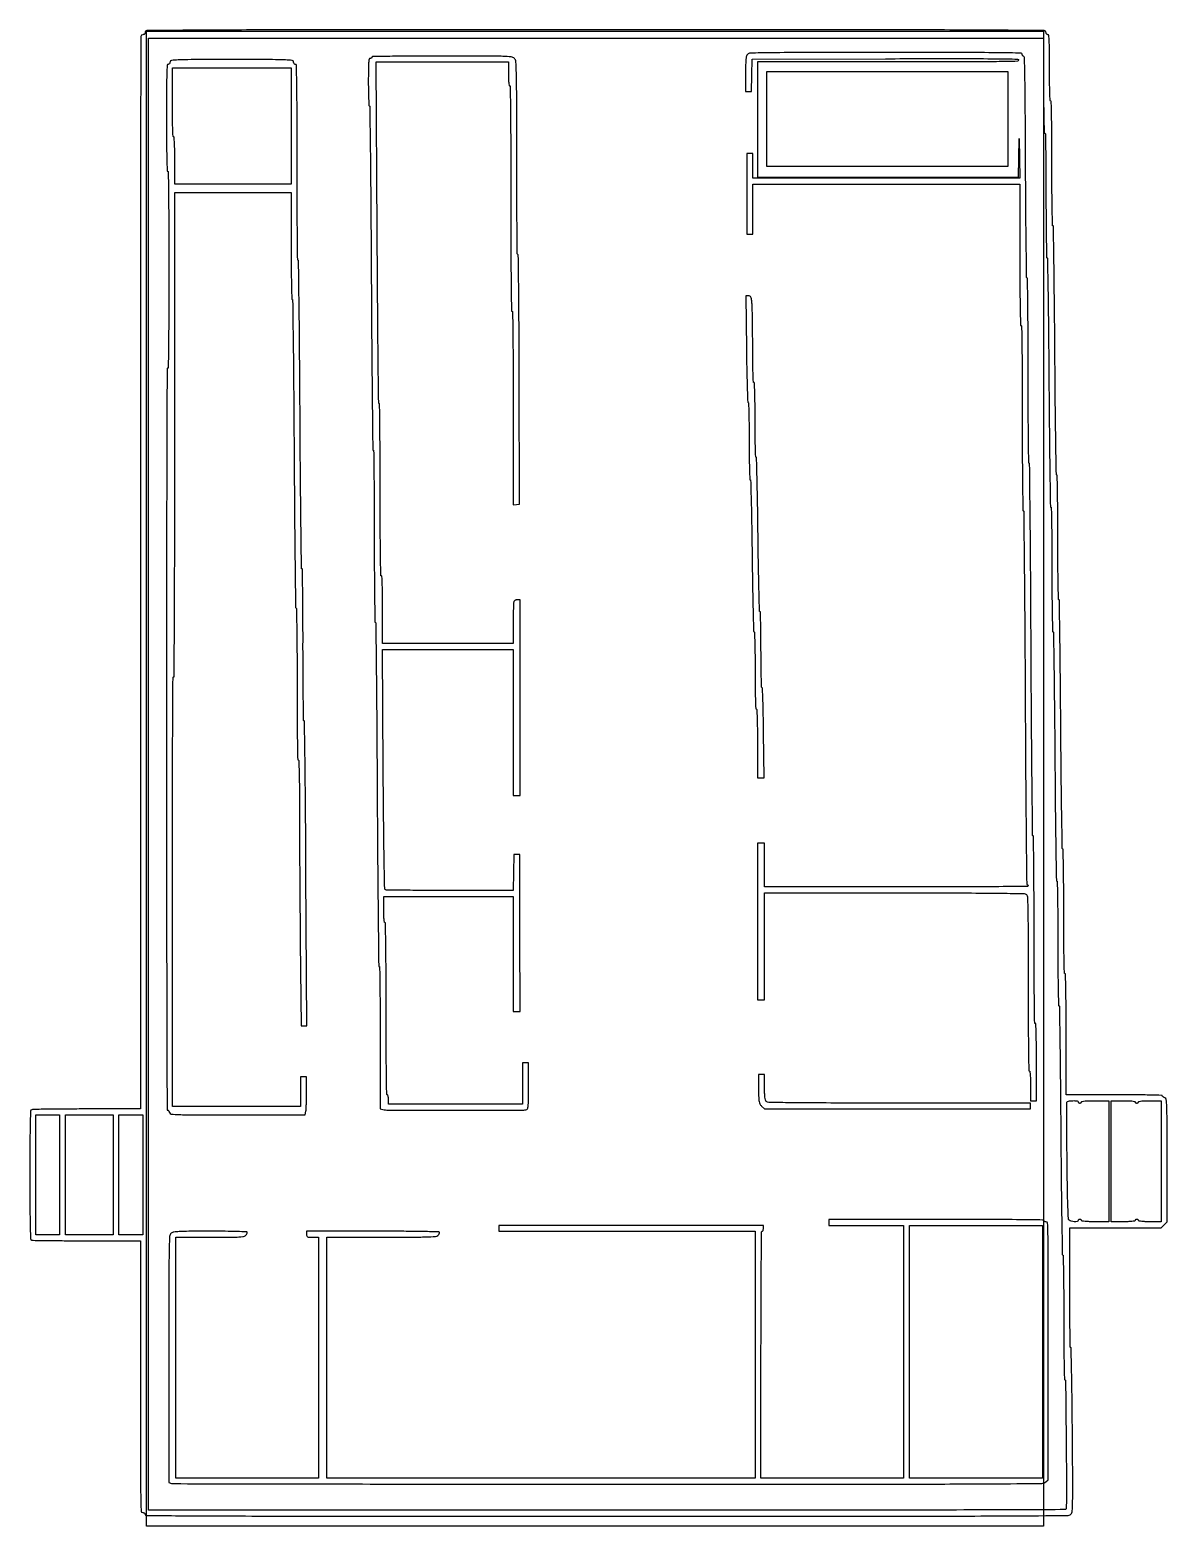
# Model space of a CAD drawing. Extents: x 1899.7 to 1928.2, y 1570 to 1607.5.
import ezdxf

# ---------------------------------------------------------------- set-up
doc = ezdxf.new("R2010")
doc.units = 0
doc.header["$MEASUREMENT"] = 0
doc.layers.add('referencia', color=12, linetype='Continuous')

msp = doc.modelspace()

# ---------------------------------------------------------------- linework, layer by layer
for points in [[(1902.558, 1607.47, -0.072254), (1902.554, 1607.444, -0.124864), (1902.543, 1607.425, -0.124864), (1902.525, 1607.414, -0.072254), (1902.499, 1607.41, 0.412513), (1902.455, 1607.367, 0.000347), (1902.446, 1605.719, 0.00105), (1902.44, 1602.92, 0.000055), (1902.439, 1593.937), (1902.439, 1580.463), (1901.101, 1580.463, 0.001264), (1900.585, 1580.461, 0.002), (1900.143, 1580.457, 0.000447), (1899.755, 1580.452, 0.088118), (1899.717, 1580.445, 0.29506), (1899.688, 1580.405, 0.006977), (1899.678, 1580.164, 0.006508), (1899.671, 1579.756, 0.000694), (1899.67, 1578.81, 0.000694), (1899.671, 1577.864, 0.006508), (1899.678, 1577.456, 0.006977), (1899.688, 1577.215, 0.29506), (1899.717, 1577.175, 0.088118), (1899.755, 1577.168, 0.000447), (1900.143, 1577.163, 0.002), (1900.585, 1577.159, 0.001264), (1901.101, 1577.157), (1902.439, 1577.157), (1902.439, 1573.748, 0.000224), (1902.44, 1571.487, 0.004143), (1902.447, 1570.772, 0.005132), (1902.458, 1570.378, 0.403129), (1902.499, 1570.339, -0.072314), (1902.521, 1570.335, -0.08892), (1902.541, 1570.326, -0.10214), (1902.554, 1570.311, -0.130775), (1902.558, 1570.294, 0.412759), (1902.587, 1570.265, 0.00015), (1904.27, 1570.257, 0.000984), (1906.854, 1570.25, 0.000074), (1915.489, 1570.249, 0.000089), (1921.893, 1570.25, 0.001178), (1924.25, 1570.257, 0.00045), (1925.684, 1570.265, 0.189162), (1925.774, 1570.301, 0.190726), (1925.809, 1570.376, 0.010968), (1925.82, 1570.633, 0.006164), (1925.823, 1571.104, 0.000438), (1925.813, 1572.415, 0.001148), (1925.805, 1573.206, 0.001914), (1925.794, 1573.872, 0.000148), (1925.782, 1574.467, 0.408121), (1925.771, 1574.477, -0.408979), (1925.761, 1574.488, -0.000278), (1925.754, 1574.919, -0.002625), (1925.748, 1575.405, -0.001574), (1925.746, 1575.981), (1925.746, 1577.485), (1926.894, 1577.485), (1928.042, 1577.485), (1928.115, 1577.558), (1928.188, 1577.631), (1928.188, 1579.179, 0.000537), (1928.187, 1580.19, 0.008962), (1928.18, 1580.526, 0.020621), (1928.166, 1580.7, 0.293789), (1928.128, 1580.745, -0.039709), (1928.106, 1580.755, -0.0497), (1928.086, 1580.767, -0.058089), (1928.073, 1580.78, -0.170109), (1928.069, 1580.792, 0.406651), (1928.057, 1580.805, 0.000716), (1927.738, 1580.812, 0.003916), (1927.356, 1580.818, 0.00184), (1926.863, 1580.82), (1925.657, 1580.82), (1925.657, 1582.339, 0.00132), (1925.655, 1583.001, 0.003581), (1925.649, 1583.47, 0.000708), (1925.641, 1583.843, 0.407656), (1925.627, 1583.857, -0.407864), (1925.613, 1583.871, -0.00067), (1925.605, 1584.255, -0.00348), (1925.599, 1584.739, -0.001281), (1925.597, 1585.42, 0.001518), (1925.595, 1586.028, 0.002657), (1925.59, 1586.531, 0.000293), (1925.582, 1586.973, 0.40899), (1925.571, 1586.984, -0.409607), (1925.56, 1586.995, -0.000074), (1925.546, 1587.889, -0.001331), (1925.533, 1588.894, -0.000757), (1925.523, 1590.11, 0.000757), (1925.512, 1591.326, 0.001331), (1925.5, 1592.332, 0.000074), (1925.486, 1593.226, 0.409607), (1925.475, 1593.237, -0.40899), (1925.464, 1593.247, -0.000293), (1925.456, 1593.69, -0.002657), (1925.45, 1594.193, -0.001518), (1925.448, 1594.8, 0.001518), (1925.447, 1595.407, 0.002657), (1925.441, 1595.91, 0.000293), (1925.433, 1596.353, 0.40899), (1925.422, 1596.363, -0.409607), (1925.411, 1596.374, -0.000074), (1925.397, 1597.269, -0.001331), (1925.384, 1598.274, -0.000757), (1925.374, 1599.49, 0.000757), (1925.363, 1600.706, 0.001331), (1925.351, 1601.711, 0.000074), (1925.337, 1602.606, 0.409607), (1925.326, 1602.616, -0.40899), (1925.315, 1602.627, -0.000293), (1925.307, 1603.07, -0.002657), (1925.301, 1603.572, -0.001518), (1925.3, 1604.18, 0.001281), (1925.298, 1604.862, 0.00348), (1925.292, 1605.345, 0.00067), (1925.284, 1605.729, 0.407864), (1925.27, 1605.743, -0.401255), (1925.256, 1605.756, -0.002187), (1925.248, 1605.959, -0.006429), (1925.242, 1606.218, -0.002496), (1925.24, 1606.577, 0.001485), (1925.239, 1607.047, 0.011896), (1925.232, 1607.264, 0.018035), (1925.221, 1607.388, 0.377872), (1925.195, 1607.41, -0.130775), (1925.178, 1607.415, -0.10214), (1925.164, 1607.428, -0.08892), (1925.154, 1607.447, -0.072314), (1925.151, 1607.47, 0.41172), (1925.108, 1607.513, 0.000634), (1923.9, 1607.522, 0.001422), (1921.832, 1607.529, 0.000053), (1912.504, 1607.53, 0.000075), (1905.877, 1607.529, 0.001422), (1903.809, 1607.522, 0.000634), (1902.601, 1607.513, 0.41172)], [(1925.091, 1606.13, 0.001705), (1925.093, 1605.613, 0.004544), (1925.099, 1605.244, 0.001125), (1925.107, 1604.953, 0.405601), (1925.121, 1604.939, -0.407864), (1925.135, 1604.925, -0.00067), (1925.143, 1604.541, -0.00348), (1925.149, 1604.058, -0.001281), (1925.151, 1603.376, 0.001518), (1925.153, 1602.768, 0.002657), (1925.158, 1602.266, 0.000293), (1925.166, 1601.823, 0.40899), (1925.177, 1601.812, -0.409607), (1925.188, 1601.802, -0.000074), (1925.202, 1600.907, -0.001331), (1925.215, 1599.902, -0.000757), (1925.225, 1598.686, 0.000757), (1925.236, 1597.47, 0.001331), (1925.248, 1596.465, 0.000074), (1925.262, 1595.57, 0.409607), (1925.273, 1595.559, -0.40899), (1925.284, 1595.549, -0.000293), (1925.292, 1595.106, -0.002657), (1925.298, 1594.603, -0.001518), (1925.3, 1593.996, 0.001518), (1925.301, 1593.389, 0.002657), (1925.307, 1592.886, 0.000293), (1925.315, 1592.444, 0.40899), (1925.326, 1592.433, -0.409607), (1925.337, 1592.422, -0.000074), (1925.351, 1591.528, -0.001331), (1925.363, 1590.522, -0.000757), (1925.374, 1589.306, 0.000757), (1925.384, 1588.09, 0.001331), (1925.397, 1587.085, 0.000074), (1925.411, 1586.191, 0.409607), (1925.422, 1586.18, -0.40899), (1925.433, 1586.169, -0.000293), (1925.441, 1585.727, -0.002657), (1925.447, 1585.224, -0.001518), (1925.448, 1584.616, 0.001518), (1925.45, 1584.009, 0.002657), (1925.456, 1583.506, 0.000293), (1925.464, 1583.064, 0.40899), (1925.475, 1583.053, -0.409607), (1925.486, 1583.042, -0.000074), (1925.5, 1582.148, -0.001331), (1925.512, 1581.143, -0.000757), (1925.523, 1579.927, 0.000757), (1925.533, 1578.711, 0.001331), (1925.546, 1577.705, 0.000074), (1925.56, 1576.811, 0.409607), (1925.571, 1576.8, -0.408981), (1925.582, 1576.789, -0.000293), (1925.59, 1576.348, -0.002661), (1925.595, 1575.846, -0.00152), (1925.597, 1575.239, 0.001355), (1925.599, 1574.578, 0.003243), (1925.605, 1574.088, 0.000565), (1925.613, 1573.687, 0.314612), (1925.626, 1573.669, -0.317523), (1925.642, 1573.646, -0.00007), (1925.656, 1572.269, -0.001271), (1925.665, 1571.059, -0.007813), (1925.658, 1570.435, -0.405323), (1925.635, 1570.413, -0.00006), (1923.619, 1570.406, -0.000776), (1920.781, 1570.4, -0.00014), (1915.503, 1570.398), (1902.647, 1570.398), (1902.647, 1588.86), (1902.647, 1607.321), (1912.518, 1607.321), (1925.091, 1607.321)], [(1903.183, 1606.726, -0.072314), (1903.18, 1606.703, -0.08892), (1903.17, 1606.683, -0.10214), (1903.156, 1606.671, -0.130775), (1903.139, 1606.666, 0.395466), (1903.112, 1606.641, 0.007777), (1903.102, 1606.435, 0.007449), (1903.095, 1606.091, 0.000881), (1903.094, 1605.326, 0.001506), (1903.096, 1604.743, 0.004049), (1903.102, 1604.329, 0.0009), (1903.11, 1604, 0.406672), (1903.124, 1603.986, -0.410366), (1903.138, 1603.972, -0.000276), (1903.146, 1603.361, -0.002215), (1903.152, 1602.599, -0.000797), (1903.154, 1601.515, -0.000797), (1903.152, 1600.431, -0.002215), (1903.146, 1599.669, -0.000276), (1903.138, 1599.058, -0.410366), (1903.124, 1599.043, 0.413253), (1903.109, 1599.029, 0.00002), (1903.102, 1596.71, 0.000593), (1903.096, 1593.85, 0.000207), (1903.094, 1589.738, 0.000228), (1903.096, 1585.862, 0.000518), (1903.102, 1582.935, 0.000013), (1903.109, 1580.446, 0.413324), (1903.122, 1580.433, -0.170109), (1903.134, 1580.429, -0.058089), (1903.147, 1580.415, -0.0497), (1903.159, 1580.396, -0.039709), (1903.169, 1580.373, 0.297676), (1903.215, 1580.335, 0.017844), (1903.406, 1580.322, 0.008215), (1903.772, 1580.315, 0.000486), (1904.879, 1580.314), (1906.571, 1580.314), (1906.589, 1580.407, 0.035004), (1906.596, 1580.464, 0.004598), (1906.602, 1580.585, 0.005324), (1906.606, 1580.73, 0.004437), (1906.608, 1580.883), (1906.608, 1581.267), (1906.533, 1581.267), (1906.459, 1581.267), (1906.459, 1580.894), (1906.459, 1580.522), (1904.851, 1580.522), (1903.243, 1580.522), (1903.243, 1585.912, -0.00036), (1903.245, 1588.289, -0.001021), (1903.25, 1589.946, -0.00006), (1903.258, 1591.287, -0.412526), (1903.273, 1591.301, 0.412723), (1903.287, 1591.316, 0.000047), (1903.295, 1592.827, 0.000906), (1903.301, 1594.695, 0.000319), (1903.303, 1597.376), (1903.303, 1603.45), (1904.762, 1603.45), (1906.221, 1603.45), (1906.221, 1602.11, 0.001783), (1906.222, 1601.591, 0.003085), (1906.228, 1601.16, 0.000392), (1906.236, 1600.781, 0.408064), (1906.247, 1600.77, -0.410504), (1906.258, 1600.759, -0.000049), (1906.272, 1599.652, -0.001078), (1906.285, 1598.409, -0.000607), (1906.295, 1596.899, 0.000607), (1906.306, 1595.39, 0.001078), (1906.318, 1594.146, 0.000049), (1906.332, 1593.039, 0.410504), (1906.343, 1593.028, -0.409976), (1906.354, 1593.018, -0.000199), (1906.362, 1592.477, -0.002186), (1906.368, 1591.865, -0.001237), (1906.37, 1591.123, 0.001043), (1906.371, 1590.289, 0.002863), (1906.377, 1589.701, 0.000458), (1906.385, 1589.231, 0.40911), (1906.399, 1589.217, -0.405915), (1906.414, 1589.203, -0.001057), (1906.421, 1588.902, -0.0044), (1906.427, 1588.521, -0.001647), (1906.429, 1587.986, 0.001085), (1906.43, 1587.37, 0.000398), (1906.435, 1586.499, 0.000394), (1906.441, 1585.547, 0.000473), (1906.449, 1584.651), (1906.469, 1582.547), (1906.542, 1582.547), (1906.615, 1582.547), (1906.593, 1586.366, 0.000614), (1906.583, 1587.862, 0.001102), (1906.57, 1589.089, 0.000055), (1906.556, 1590.179, 0.308681), (1906.545, 1590.195, -0.308185), (1906.534, 1590.21, -0.000218), (1906.526, 1590.75, -0.002203), (1906.52, 1591.363, -0.001239), (1906.518, 1592.108, 0.001239), (1906.517, 1592.849, 0.002189), (1906.511, 1593.461, 0.0002), (1906.503, 1594, 0.40997), (1906.492, 1594.011, -0.410504), (1906.481, 1594.022, -0.000049), (1906.467, 1595.129, -0.001078), (1906.454, 1596.373, -0.000607), (1906.444, 1597.882, 0.000607), (1906.433, 1599.391, 0.001078), (1906.421, 1600.635, 0.000049), (1906.407, 1601.742, 0.410504), (1906.396, 1601.753, -0.410963), (1906.385, 1601.764, -0.000122), (1906.377, 1602.461, -0.001703), (1906.371, 1603.25, -0.000953), (1906.37, 1604.21, 0.000464), (1906.368, 1605.624, 0.004081), (1906.362, 1606.249, 0.002478), (1906.353, 1606.639, 0.406009), (1906.325, 1606.666, -0.130775), (1906.308, 1606.671, -0.10214), (1906.293, 1606.683, -0.08892), (1906.284, 1606.703, -0.072314), (1906.28, 1606.726, 0.377795), (1906.247, 1606.764, 0.021873), (1906.079, 1606.777, 0.009094), (1905.75, 1606.784, 0.000517), (1904.732, 1606.785, 0.000517), (1903.714, 1606.784, 0.009094), (1903.384, 1606.777, 0.021873), (1903.217, 1606.764, 0.377795)], [(1908.245, 1606.845, -0.148195), (1908.242, 1606.833, -0.098894), (1908.232, 1606.824, -0.082425), (1908.218, 1606.817, -0.064853), (1908.201, 1606.815, 0.357), (1908.176, 1606.795, 0.031097), (1908.164, 1606.708, 0.016532), (1908.158, 1606.552, 0.002184), (1908.156, 1606.219, 0.004106), (1908.158, 1605.991, 0.00684), (1908.164, 1605.799, 0.001872), (1908.172, 1605.634, 0.399274), (1908.182, 1605.624, -0.410892), (1908.193, 1605.613, -0.000039), (1908.207, 1604.378, -0.000968), (1908.22, 1602.991, -0.000543), (1908.231, 1601.306, 0.000543), (1908.241, 1599.621, 0.000968), (1908.254, 1598.234, 0.000039), (1908.268, 1597, 0.410892), (1908.279, 1596.989, -0.410495), (1908.29, 1596.978, -0.000156), (1908.297, 1596.365, -0.001933), (1908.303, 1595.672, -0.001088), (1908.305, 1594.83, 0.001088), (1908.307, 1593.988, 0.001933), (1908.313, 1593.294, 0.000156), (1908.32, 1592.682, 0.410495), (1908.331, 1592.671, -0.410892), (1908.342, 1592.66, -0.000039), (1908.356, 1591.425, -0.000968), (1908.369, 1590.039, -0.000543), (1908.379, 1588.353, 0.000543), (1908.39, 1586.668, 0.000968), (1908.403, 1585.281, 0.000039), (1908.417, 1584.047, 0.410892), (1908.428, 1584.036, -0.40967), (1908.439, 1584.025, -0.000226), (1908.446, 1583.52, -0.002333), (1908.452, 1582.946, -0.001325), (1908.454, 1582.253), (1908.454, 1580.47), (1908.521, 1580.452, 0.065308), (1908.65, 1580.435, 0.000196), (1910.335, 1580.434, 0.000142), (1912.036, 1580.434, 0.091765), (1912.129, 1580.451, 0.252543), (1912.155, 1580.481, 0.034008), (1912.168, 1580.567, 0.017422), (1912.174, 1580.721, 0.002312), (1912.176, 1581.046), (1912.176, 1581.624), (1912.102, 1581.624), (1912.027, 1581.624), (1912.027, 1581.103), (1912.027, 1580.582), (1910.345, 1580.582), (1908.662, 1580.582), (1908.662, 1580.701, 0.023598), (1908.66, 1580.746, 0.037669), (1908.654, 1580.785, 0.04382), (1908.644, 1580.812, 0.295869), (1908.633, 1580.82, -0.40976), (1908.618, 1580.834, -0.000359), (1908.61, 1581.367, -0.002532), (1908.605, 1582.033, -0.000916), (1908.603, 1582.979, 0.000916), (1908.601, 1583.924, 0.002532), (1908.595, 1584.59, 0.000359), (1908.587, 1585.123, 0.40976), (1908.573, 1585.138, -0.375539), (1908.56, 1585.149, -0.010792), (1908.551, 1585.227, -0.015486), (1908.545, 1585.33, -0.007181), (1908.543, 1585.465), (1908.543, 1585.793), (1910.166, 1585.793), (1911.789, 1585.793), (1911.789, 1584.348), (1911.789, 1582.904), (1911.878, 1582.904), (1911.968, 1582.904), (1911.96, 1584.877), (1911.953, 1586.85), (1911.878, 1586.85), (1911.804, 1586.85), (1911.796, 1586.396), (1911.787, 1585.942), (1910.202, 1585.942, -0.001291), (1909.593, 1585.944, -0.002087), (1909.074, 1585.949, -0.000318), (1908.614, 1585.955, -0.143562), (1908.585, 1585.964, -0.246277), (1908.567, 1585.996, -0.000373), (1908.554, 1586.678, -0.002123), (1908.542, 1587.579, -0.000594), (1908.53, 1588.986), (1908.509, 1591.986), (1910.149, 1591.986), (1911.789, 1591.986), (1911.789, 1590.155), (1911.789, 1588.324), (1911.878, 1588.324), (1911.968, 1588.324), (1911.968, 1590.78), (1911.968, 1593.237), (1911.896, 1593.237, 0.061153), (1911.868, 1593.233, 0.0603), (1911.841, 1593.223, 0.06577), (1911.819, 1593.208, 0.114615), (1911.807, 1593.19, 0.081068), (1911.8, 1593.155, 0.002511), (1911.794, 1593.008, 0.00486), (1911.79, 1592.835, 0.003339), (1911.789, 1592.639), (1911.789, 1592.135), (1910.151, 1592.135), (1908.513, 1592.135), (1908.513, 1592.984, 0.002448), (1908.512, 1593.349, 0.00632), (1908.506, 1593.613, 0.002117), (1908.498, 1593.819, 0.401518), (1908.484, 1593.832, -0.409754), (1908.469, 1593.847, -0.00036), (1908.461, 1594.379, -0.002534), (1908.456, 1595.044, -0.000918), (1908.454, 1595.989, 0.001086), (1908.452, 1596.835, 0.001957), (1908.446, 1597.529, 0.000173), (1908.439, 1598.139, 0.308769), (1908.428, 1598.155, -0.30916), (1908.416, 1598.171, -0.000044), (1908.402, 1599.389, -0.000989), (1908.39, 1600.764, -0.000545), (1908.379, 1602.445), (1908.357, 1606.726), (1910.014, 1606.726), (1911.67, 1606.726), (1911.67, 1606.428, 0.008055), (1911.672, 1606.306, 0.016864), (1911.678, 1606.212, 0.012451), (1911.687, 1606.141, 0.371083), (1911.7, 1606.13, -0.410886), (1911.714, 1606.116, -0.000212), (1911.722, 1605.415, -0.001937), (1911.728, 1604.544, -0.000694), (1911.729, 1603.301, 0.000694), (1911.731, 1602.059, 0.001937), (1911.737, 1601.187, 0.000212), (1911.745, 1600.487, 0.410886), (1911.759, 1600.473, -0.410293), (1911.774, 1600.458, -0.000286), (1911.781, 1599.858, -0.002253), (1911.787, 1599.109, -0.000812), (1911.789, 1598.044), (1911.789, 1595.615), (1911.869, 1595.624), (1911.95, 1595.634), (1911.941, 1598.76, 0.00071), (1911.936, 1600.032, 0.001469), (1911.928, 1601.026, 0.000106), (1911.918, 1601.88, 0.312399), (1911.906, 1601.897, -0.312362), (1911.893, 1601.914, -0.000176), (1911.886, 1602.573, -0.001895), (1911.88, 1603.344, -0.000917), (1911.878, 1604.331, 0.000344), (1911.877, 1605.915, 0.005649), (1911.87, 1606.445, 0.010979), (1911.857, 1606.73, 0.181328), (1911.819, 1606.815, 0.172049), (1911.74, 1606.852, 0.017776), (1911.533, 1606.867, 0.007695), (1911.141, 1606.873, 0.000499), (1910.002, 1606.875, 0.001134), (1909.235, 1606.873, 0.003102), (1908.692, 1606.867, 0.000535), (1908.26, 1606.859, 0.408633)], [(1917.664, 1606.917, 0.137872), (1917.64, 1606.874, 0.035619), (1917.626, 1606.794, 0.019926), (1917.619, 1606.663, 0.003815), (1917.617, 1606.426), (1917.617, 1605.981), (1917.691, 1605.981), (1917.764, 1605.981), (1917.773, 1606.391), (1917.781, 1606.8), (1921.123, 1606.808, -0.000334), (1923.058, 1606.811, -0.003016), (1923.904, 1606.806, -0.001394), (1924.438, 1606.799, -0.409328), (1924.466, 1606.77, -0.408533), (1924.438, 1606.742, -0.00144), (1923.914, 1606.733, -0.003076), (1923.084, 1606.727, -0.000343), (1921.19, 1606.726), (1917.915, 1606.726), (1917.915, 1605.281), (1917.915, 1603.837), (1921.19, 1603.837), (1924.464, 1603.837), (1924.473, 1604.321), (1924.482, 1604.805), (1924.489, 1604.306), (1924.496, 1603.808), (1921.146, 1603.808), (1917.796, 1603.808), (1917.796, 1604.12), (1917.796, 1604.433), (1917.721, 1604.433), (1917.647, 1604.433), (1917.647, 1603.42), (1917.647, 1602.408), (1917.721, 1602.408), (1917.796, 1602.408), (1917.796, 1603.033), (1917.796, 1603.659), (1921.146, 1603.659), (1924.496, 1603.659), (1924.496, 1601.887, 0.001125), (1924.497, 1601.113, 0.003077), (1924.503, 1600.566, 0.000527), (1924.511, 1600.129, 0.408685), (1924.525, 1600.115, -0.410099), (1924.54, 1600.101, -0.000312), (1924.548, 1599.527, -0.002355), (1924.553, 1598.811, -0.00085), (1924.555, 1597.793, 0.001009), (1924.557, 1596.885, 0.001802), (1924.563, 1596.14, 0.000136), (1924.57, 1595.481, 0.410765), (1924.581, 1595.47, -0.411156), (1924.592, 1595.459, -0.000034), (1924.606, 1594.119, -0.000893), (1924.619, 1592.614, -0.000498), (1924.63, 1590.78, 0.0005), (1924.64, 1588.95, 0.00089), (1924.653, 1587.444, 0.000033), (1924.667, 1586.101, 0.41116), (1924.678, 1586.09, -0.113477), (1924.688, 1586.088, -0.100276), (1924.696, 1586.082, -0.093993), (1924.702, 1586.072, -0.086259), (1924.704, 1586.061, -0.411394), (1924.69, 1586.046, -0.000156), (1923.87, 1586.038, -0.00166), (1922.852, 1586.033, -0.000592), (1921.399, 1586.031), (1918.094, 1586.031), (1918.094, 1586.582), (1918.094, 1587.133), (1918.004, 1587.133), (1917.915, 1587.133), (1917.915, 1585.167), (1917.915, 1583.202), (1918.004, 1583.202), (1918.094, 1583.202), (1918.094, 1584.542), (1918.094, 1585.882), (1921.356, 1585.882, -0.000384), (1923.174, 1585.881, -0.002834), (1924.041, 1585.874, -0.001447), (1924.6, 1585.866, -0.194068), (1924.661, 1585.839, -0.190883), (1924.687, 1585.781, -0.002974), (1924.696, 1585.406, -0.004171), (1924.703, 1584.818, -0.00059), (1924.704, 1583.606, 0.000903), (1924.706, 1582.646, 0.002495), (1924.712, 1581.971, 0.000349), (1924.719, 1581.43, 0.40983), (1924.734, 1581.415, -0.380863), (1924.747, 1581.404, -0.008841), (1924.756, 1581.315, -0.013787), (1924.762, 1581.198, -0.006171), (1924.764, 1581.043), (1924.764, 1580.671), (1924.838, 1580.671), (1924.912, 1580.671), (1924.912, 1581.639, 0.002126), (1924.911, 1582.057, 0.005564), (1924.905, 1582.357, 0.00166), (1924.897, 1582.593, 0.403301), (1924.883, 1582.607, -0.410156), (1924.868, 1582.621, -0.000304), (1924.86, 1583.202, -0.002326), (1924.855, 1583.927, -0.000839), (1924.853, 1584.959, 0.000997), (1924.851, 1585.877, 0.001776), (1924.845, 1586.633, 0.000132), (1924.838, 1587.3, 0.410814), (1924.827, 1587.311, -0.411148), (1924.816, 1587.322, -0.000034), (1924.802, 1588.659, -0.000894), (1924.789, 1590.16, -0.000501), (1924.778, 1591.986, 0.000501), (1924.768, 1593.812, 0.000894), (1924.755, 1595.313, 0.000034), (1924.741, 1596.65, 0.411148), (1924.73, 1596.661, -0.410769), (1924.719, 1596.672, -0.000135), (1924.712, 1597.331, -0.001798), (1924.706, 1598.077, -0.00101), (1924.704, 1598.984, 0.000995), (1924.702, 1599.9, 0.001845), (1924.696, 1600.644, 0.000146), (1924.689, 1601.295, 0.41072), (1924.678, 1601.306, -0.410134), (1924.666, 1601.317, -0.000101), (1924.656, 1602.1, -0.00154), (1924.646, 1602.988, -0.000837), (1924.64, 1604.081, 0.000544), (1924.633, 1605.496, 0.002758), (1924.624, 1606.284, 0.000736), (1924.613, 1606.838, 0.317259), (1924.592, 1606.867, -0.093749), (1924.578, 1606.875, -0.070168), (1924.566, 1606.888, -0.068514), (1924.558, 1606.905, -0.080499), (1924.555, 1606.922, 0.409464), (1924.529, 1606.948, 0.000979), (1923.944, 1606.956, 0.002726), (1923.046, 1606.962, 0.000356), (1921.133, 1606.964, 0.000321), (1919.123, 1606.963, 0.003051), (1918.262, 1606.956, 0.002099), (1917.734, 1606.947, 0.193231)], [(1906.221, 1605.118), (1906.221, 1603.659), (1904.762, 1603.659), (1903.303, 1603.659), (1903.303, 1604.254, 0.003609), (1903.301, 1604.507, 0.008881), (1903.295, 1604.693, 0.004008), (1903.286, 1604.837, 0.395015), (1903.273, 1604.85, -0.40177), (1903.259, 1604.863, -0.00205), (1903.251, 1605.073, -0.006214), (1903.245, 1605.341, -0.002403), (1903.243, 1605.713), (1903.243, 1606.577), (1904.732, 1606.577), (1906.221, 1606.577)], [(1917.638, 1599.527, 0.001774), (1917.647, 1599.015, 0.002924), (1917.658, 1598.583, 0.000372), (1917.671, 1598.2, 0.299605), (1917.681, 1598.185, -0.300869), (1917.691, 1598.17, -0.000705), (1917.699, 1597.894, -0.004041), (1917.705, 1597.58, -0.002461), (1917.706, 1597.21, 0.002499), (1917.708, 1596.836, 0.004301), (1917.714, 1596.525, 0.000758), (1917.722, 1596.255, 0.405387), (1917.733, 1596.244, -0.406565), (1917.744, 1596.233, -0.000197), (1917.758, 1595.69, -0.002183), (1917.771, 1595.077, -0.00126), (1917.781, 1594.339, 0.001274), (1917.792, 1593.607, 0.002139), (1917.804, 1592.992, 0.000185), (1917.819, 1592.443, 0.406613), (1917.829, 1592.433, -0.405532), (1917.84, 1592.423, -0.000711), (1917.848, 1592.149, -0.004203), (1917.854, 1591.836, -0.002519), (1917.855, 1591.465, 0.002126), (1917.857, 1591.047, 0.005564), (1917.863, 1590.747, 0.00166), (1917.871, 1590.511, 0.403301), (1917.885, 1590.497, -0.40177), (1917.899, 1590.484, -0.00205), (1917.907, 1590.274, -0.006214), (1917.913, 1590.006, -0.002403), (1917.915, 1589.634), (1917.915, 1588.77), (1917.997, 1588.77), (1918.08, 1588.77), (1918.069, 1589.894, 0.002192), (1918.062, 1590.327, 0.003646), (1918.053, 1590.692, 0.000577), (1918.042, 1591.013, 0.303327), (1918.031, 1591.028, -0.304568), (1918.02, 1591.044, -0.000835), (1918.012, 1591.312, -0.004364), (1918.006, 1591.62, -0.002558), (1918.004, 1591.989, 0.002555), (1918.002, 1592.354, 0.00432), (1917.997, 1592.661, 0.000757), (1917.989, 1592.929, 0.405301), (1917.978, 1592.939, -0.406709), (1917.967, 1592.95, -0.000185), (1917.953, 1593.504, -0.002128), (1917.94, 1594.128, -0.001247), (1917.93, 1594.875, 0.001247), (1917.919, 1595.621, 0.002128), (1917.906, 1596.245, 0.000185), (1917.892, 1596.799, 0.406709), (1917.882, 1596.81, -0.405174), (1917.871, 1596.82, -0.000775), (1917.863, 1597.085, -0.004375), (1917.857, 1597.387, -0.002591), (1917.855, 1597.748, 0.002198), (1917.854, 1598.153, 0.005735), (1917.848, 1598.444, 0.001759), (1917.84, 1598.672, 0.402902), (1917.826, 1598.686, -0.402409), (1917.812, 1598.699, -0.001885), (1917.804, 1598.919, -0.005946), (1917.798, 1599.2, -0.002288), (1917.796, 1599.59, 0.001945), (1917.794, 1599.949, 0.002455), (1917.79, 1600.282, 0.001948), (1917.784, 1600.561, 0.019691), (1917.777, 1600.677, 0.008858), (1917.764, 1600.784, 0.07687), (1917.75, 1600.83, 0.182229), (1917.727, 1600.852, 0.10118), (1917.689, 1600.86), (1917.621, 1600.86)], [(1917.945, 1580.967, 0.003964), (1917.946, 1580.744, 0.037977), (1917.955, 1580.65, 0.086932), (1917.976, 1580.59, 0.067817), (1918.018, 1580.536), (1918.091, 1580.463), (1921.427, 1580.463), (1924.764, 1580.463), (1924.764, 1580.537), (1924.764, 1580.611), (1921.471, 1580.611, -0.00038), (1919.637, 1580.613, -0.002809), (1918.762, 1580.619, -0.001423), (1918.198, 1580.628, -0.194123), (1918.136, 1580.654, -0.134164), (1918.116, 1580.69, -0.033372), (1918.103, 1580.757, -0.022783), (1918.096, 1580.858, -0.006844), (1918.094, 1581.011), (1918.094, 1581.326), (1918.019, 1581.326), (1917.945, 1581.326)], [(1925.955, 1580.641, 0.148195), (1925.958, 1580.63, 0.098894), (1925.968, 1580.62, 0.082425), (1925.982, 1580.614, 0.064853), (1925.999, 1580.611, 0.064853), (1926.016, 1580.614, 0.082425), (1926.031, 1580.62, 0.098894), (1926.041, 1580.63, 0.148195), (1926.044, 1580.641, -0.377473), (1926.055, 1580.654, -0.010078), (1926.137, 1580.663, -0.014876), (1926.245, 1580.669, -0.00681), (1926.386, 1580.671), (1926.729, 1580.671), (1926.729, 1579.152), (1926.729, 1577.634), (1926.386, 1577.634, -0.00681), (1926.245, 1577.636, -0.014876), (1926.137, 1577.642, -0.010078), (1926.055, 1577.651, -0.377473), (1926.044, 1577.664, 0.148195), (1926.041, 1577.675, 0.098894), (1926.031, 1577.685, 0.082425), (1926.016, 1577.691, 0.064853), (1925.999, 1577.693, 0.064853), (1925.982, 1577.691, 0.082425), (1925.968, 1577.685, 0.098894), (1925.958, 1577.675, 0.148195), (1925.955, 1577.664, -0.368146), (1925.934, 1577.639, -0.049267), (1925.861, 1577.635, -0.047654), (1925.782, 1577.645, -0.140367), (1925.734, 1577.672, -0.186224), (1925.713, 1577.719, -0.003242), (1925.701, 1578.006, -0.005211), (1925.69, 1578.426, -0.001127), (1925.68, 1579.153, -0.000885), (1925.676, 1579.709, -0.00142), (1925.673, 1580.184, -0.000235), (1925.673, 1580.603, -0.085857), (1925.678, 1580.634, -0.279563), (1925.713, 1580.662, -0.027838), (1925.822, 1580.671, -0.028047), (1925.93, 1580.668, -0.389467)], [(1927.384, 1580.641, 0.148195), (1927.387, 1580.63, 0.098894), (1927.397, 1580.62, 0.082425), (1927.411, 1580.614, 0.064853), (1927.429, 1580.611, 0.064853), (1927.446, 1580.614, 0.082425), (1927.46, 1580.62, 0.098894), (1927.47, 1580.63, 0.148195), (1927.473, 1580.641, -0.368504), (1927.484, 1580.654, -0.013417), (1927.551, 1580.663, -0.017647), (1927.641, 1580.669, -0.008575), (1927.756, 1580.671), (1928.039, 1580.671), (1928.039, 1579.152), (1928.039, 1577.634), (1927.756, 1577.634, -0.008575), (1927.641, 1577.636, -0.017647), (1927.551, 1577.642, -0.013417), (1927.484, 1577.651, -0.368504), (1927.473, 1577.664, 0.148195), (1927.47, 1577.675, 0.098894), (1927.46, 1577.685, 0.082425), (1927.446, 1577.691, 0.064853), (1927.429, 1577.693, 0.064853), (1927.411, 1577.691, 0.082425), (1927.397, 1577.685, 0.098894), (1927.387, 1577.675, 0.148195), (1927.384, 1577.664, -0.371083), (1927.373, 1577.651, -0.012451), (1927.302, 1577.642, -0.016864), (1927.208, 1577.636, -0.008055), (1927.086, 1577.634), (1926.788, 1577.634), (1926.788, 1579.152), (1926.788, 1580.671), (1927.086, 1580.671, -0.008055), (1927.208, 1580.669, -0.016864), (1927.302, 1580.663, -0.012451), (1927.373, 1580.654, -0.371083)], [(1919.702, 1577.619), (1919.702, 1577.544), (1920.639, 1577.544), (1921.577, 1577.544), (1921.577, 1574.373), (1921.577, 1571.202), (1919.791, 1571.202), (1918.004, 1571.202), (1918.004, 1574.299, -0.000633), (1918.006, 1575.66, -0.001771), (1918.012, 1576.614, -0.000178), (1918.019, 1577.381, -0.411192), (1918.034, 1577.396, 0.226478), (1918.045, 1577.401, 0.074992), (1918.055, 1577.417, 0.057076), (1918.062, 1577.442, 0.038131), (1918.064, 1577.47), (1918.064, 1577.544), (1916.099, 1577.544), (1911.432, 1577.544), (1911.432, 1577.47), (1911.432, 1577.396), (1915.994, 1577.396), (1917.855, 1577.396), (1917.855, 1574.299), (1917.855, 1571.202), (1913.836, 1571.202), (1907.114, 1571.202), (1907.114, 1574.224), (1907.114, 1577.247), (1908.486, 1577.247, 0.001), (1909.234, 1577.248, 0.006517), (1909.611, 1577.255, 0.006536), (1909.845, 1577.265, 0.184344), (1909.9, 1577.289, 0.033666), (1909.916, 1577.308, 0.032922), (1909.93, 1577.329, 0.034745), (1909.94, 1577.349, 0.095343), (1909.943, 1577.364, 0.407587), (1909.927, 1577.38, 0.000886), (1909.546, 1577.388, 0.003689), (1909.044, 1577.394, 0.001094), (1908.275, 1577.396), (1906.608, 1577.396), (1906.608, 1577.321, 0.063163), (1906.613, 1577.279, 0.217022), (1906.63, 1577.258, 0.105983), (1906.666, 1577.249, 0.010324), (1906.757, 1577.247), (1906.905, 1577.247), (1906.905, 1574.224), (1906.905, 1571.202), (1905.119, 1571.202), (1903.332, 1571.202), (1903.332, 1574.224), (1903.332, 1577.247), (1904.208, 1577.247, 0.001614), (1904.818, 1577.249, 0.031541), (1905.006, 1577.262, 0.146867), (1905.087, 1577.298, 0.217045), (1905.119, 1577.368, 0.404316), (1905.107, 1577.38, 0.001072), (1904.86, 1577.388, 0.004913), (1904.566, 1577.394, 0.002492), (1904.196, 1577.396, 0.001331), (1903.654, 1577.394, 0.011705), (1903.414, 1577.387, 0.023826), (1903.278, 1577.374, 0.141093), (1903.214, 1577.344, 0.2066), (1903.173, 1577.262, 0.007192), (1903.161, 1576.9, 0.004491), (1903.155, 1576.235, 0.000258), (1903.154, 1574.191), (1903.154, 1571.09), (1903.221, 1571.072, 0.06506), (1903.276, 1571.065, 0.000013), (1906.072, 1571.059, 0.000291), (1909.169, 1571.055, 0.000101), (1915.536, 1571.054, 0.000087), (1921.689, 1571.054, 0.001359), (1923.797, 1571.061, 0.000727), (1925.043, 1571.07, 0.178304), (1925.146, 1571.109), (1925.21, 1571.164), (1925.21, 1574.399, 0.000236), (1925.209, 1576.543, 0.004366), (1925.203, 1577.222, 0.005674), (1925.192, 1577.595, 0.402226), (1925.151, 1577.634, -0.048028), (1925.128, 1577.636, -0.068025), (1925.109, 1577.643, -0.088204), (1925.096, 1577.652, -0.191087), (1925.091, 1577.664, 0.410708), (1925.077, 1577.678, 0.000233), (1924.41, 1577.686, 0.002033), (1923.579, 1577.692, 0.00073), (1922.396, 1577.693), (1919.702, 1577.693)]]:
    msp.add_lwpolyline(points, format="xyb", close=True)
for points in [[(1924.198, 1605.296), (1924.198, 1604.105), (1921.175, 1604.105), (1918.153, 1604.105), (1918.153, 1605.296), (1918.153, 1606.487), (1921.175, 1606.487), (1924.198, 1606.487)], [(1900.414, 1578.81), (1900.414, 1577.306), (1900.116, 1577.306), (1899.819, 1577.306), (1899.819, 1578.81), (1899.819, 1580.314), (1900.116, 1580.314), (1900.414, 1580.314)], [(1901.754, 1578.81), (1901.754, 1577.306), (1901.159, 1577.306), (1900.563, 1577.306), (1900.563, 1578.81), (1900.563, 1580.314), (1901.159, 1580.314), (1901.754, 1580.314)], [(1902.499, 1578.81), (1902.499, 1577.306), (1902.201, 1577.306), (1901.903, 1577.306), (1901.903, 1578.81), (1901.903, 1580.314), (1902.201, 1580.314), (1902.499, 1580.314)], [(1925.061, 1574.373), (1925.061, 1571.202), (1923.394, 1571.202), (1921.726, 1571.202), (1921.726, 1574.373), (1921.726, 1577.544), (1923.394, 1577.544), (1925.061, 1577.544)]]:
    msp.add_lwpolyline(points, close=True)
at = {"layer": 'referencia', "linetype": 'ByBlock'}
msp.add_lwpolyline([(1902.591, 1607.5), (1925.091, 1607.5), (1925.091, 1570), (1902.591, 1570)], close=True, dxfattribs=at)

doc.saveas('drawing.dxf')
